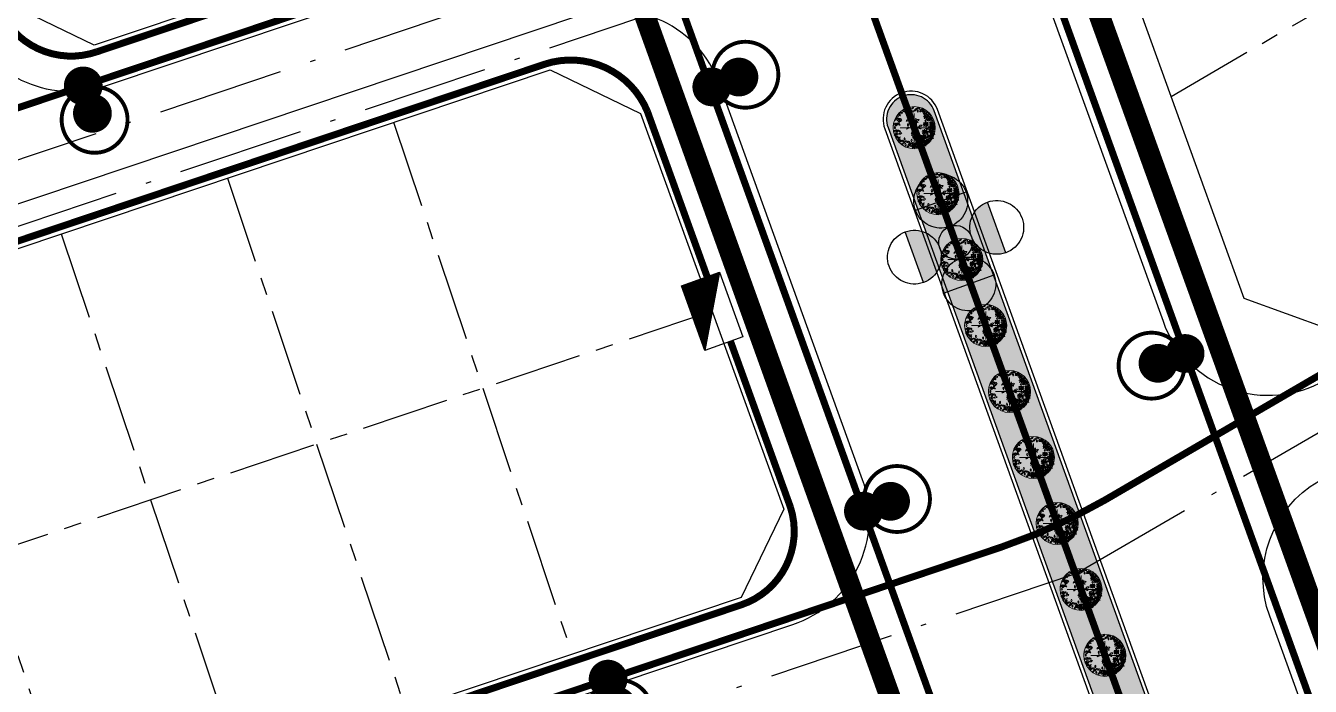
# Model space of a CAD drawing. Header units: metres. Extents: x 566107 to 571261, y 2062953 to 2068466.
# Drawn here: x 568631.7 to 568723.4, y 2066150.2 to 2066197.3 of the extents above; entities that cross this region are included whole.
import ezdxf

# ---------------------------------------------------------------- set-up
doc = ezdxf.new("R2010")
doc.units = ezdxf.units.M
doc.linetypes.add('ACAD_ISO10W100', pattern=[18.5, 12, -3, 0.5, -3])
doc.linetypes.add('CENTER', pattern=[2, 1.25, -0.25, 0.25, -0.25])
for name, color, linetype in [('BoThamCo', 94, 'CONTINUOUS'), ('ChiaLo', 128, 'CENTER'), ('Dien', 1, 'CONTINUOUS'), ('Dien CS', 2, 'CONTINUOUS'), ('Dien SH', 6, 'CONTINUOUS'), ('hacth sdd', 8, 'CONTINUOUS'), ('LogDg', 7, 'CONTINUOUS'), ('TimDg', 222, 'CONTINUOUS'), ('ViaHeS', 32, 'CONTINUOUS')]:
    doc.layers.add(name, color=color, linetype=linetype)
doc.layers.add('DEN CH', color=3, linetype='CONTINUOUS', lineweight=15)
doc.layers.add('ngau', color=98, linetype='CONTINUOUS', lineweight=9)
doc.styles.get("Standard").update_dxf_attribs({"font": 'VHARIALN.TTF'})
doc.linetypes.add('DD0', pattern='A,12.7,-5.08,["0,4kV",Standard,S=2.54,R=0,X=-2.54,Y=-1.27],-9.35', length=27.13)
doc.linetypes.add('DIEN22KV', pattern='A,12.7,-5.08,["22KV",Standard,S=2.54,R=0,X=-2.54,Y=-1.27],-9.08', length=26.86)
doc.linetypes.add('DIEN35KV', pattern='A,12.7,-5.08,["35KV",Standard,S=2.54,R=0,X=-2.54,Y=-1.27],-9.08', length=26.86)
doc.linetypes.add('DIENCS_LINE', pattern='A,12.7,-5.08,["CS",Standard,S=2.54,R=0,X=-2.54,Y=-1.27],-6.35', length=24.13)

# ---------------------------------------------------------------- blocks, each defined once
blk = doc.blocks.new('ngau')
at = {"layer": 'ngau', "linetype": 'Continuous'}
for p, q in [((0, -1), (0, 1)), ((-1, 0), (1, 0))]:
    blk.add_line(p, q, dxfattribs=at)
blk.add_circle((0, 0), 1.5, dxfattribs=at)
for centre, major_axis, start_param, end_param in [((-1.113, 0.817), (0.0983, 0.0983), 5.687855, 7.236786), ((-1, 0.981), (-0.0983, 0.0983), 0.975466, 2.524397), ((-0.891, 0.909), (0.127, 0.127), 0.403084, 1.927372), ((-0.987, 1.15), (-0.127, 0.127), 1.97388, 3.498168), ((-0.807, 1.097), (-0.0983, 0.0983), 4.117059, 5.665989), ((-0.694, 1.26), (0.0983, 0.0983), 2.546262, 4.095193), ((-0.472, 1.021), (0.118, 0.118), 0.783862, 2.192432), ((-0.636, 1.215), (0.118, 0.118), 3.925455, 5.334025), ((-0.583, 1.239), (-0.0983, 0.0983), 4.117059, 5.665989), ((-0.47, 1.402), (-0.0983, 0.0983), 0.975466, 2.524397), ((-0.502, 0.889), (-0.0983, 0.0983), 4.117059, 5.665989), ((-0.388, 1.052), (0.0983, 0.0983), 2.546262, 4.095193), ((-0.413, 1.017), (0.0983, 0.0983), 5.687855, 7.236786), ((-0.299, 1.18), (-0.0983, 0.0983), 0.975466, 2.524397), ((-0.255, 1.096), (-0.118, 0.118), -0.786934, 0.621636), ((-0.419, 1.29), (-0.118, 0.118), 2.354658, 3.763228), ((-0.367, 1.313), (0.0983, 0.0983), 5.687855, 7.236786), ((-0.253, 1.477), (-0.0983, 0.0983), 0.975466, 2.524397), ((-0.196, 1.092), (-0.0983, 0.0983), 4.117059, 5.665989), ((-0.083, 1.255), (0.0983, 0.0983), 2.546262, 4.095193), ((-0.019, 1.297), (0.118, 0.118), 0.783862, 2.192432), ((-0.183, 1.491), (0.118, 0.118), 3.925455, 5.334025), ((0.13, 1.131), (0.118, 0.118), 0.783862, 2.192432), ((-0.035, 1.325), (0.118, 0.118), 3.925455, 5.334025), ((0.249, 1.246), (0.118, 0.118), 0.783862, 2.192432), ((0.085, 1.439), (0.118, 0.118), 3.925455, 5.334025), ((0.341, 1.191), (-0.0915, 0.0915), 0.066535, 1.675838), ((0.163, 1.176), (0.0915, 0.0915), 4.778924, 6.388227), ((0.282, 1.298), (0.0983, 0.0983), 5.687855, 7.236786), ((0.395, 1.461), (-0.0983, 0.0983), 0.975466, 2.524397), ((0.475, 1.074), (-0.097, 0.097), -1.534523, 0.025999), ((0.469, 1.269), (-0.097, 0.097), 1.607069, 3.167592), ((0.433, 1.15), (-0.0983, 0.0983), 4.117059, 5.665989), ((0.546, 1.314), (-0.0983, 0.0983), 0.975466, 2.524397), ((0.651, 1.277), (0.0915, 0.0915), 1.637331, 3.246634), ((0.472, 1.262), (-0.0915, 0.0915), 3.208127, 4.817431), ((0.726, 1.142), (-0.118, 0.118), -0.786934, 0.621636), ((0.562, 1.336), (-0.118, 0.118), 2.354658, 3.763228), ((0.592, 1.039), (-0.0983, 0.0983), 4.117059, 5.665989), ((0.705, 1.203), (-0.0983, 0.0983), 0.975466, 2.524397), ((0.671, 1.082), (-0.097, 0.097), -1.534523, 0.025999), ((0.665, 1.277), (0.097, 0.097), 3.177866, 4.738388), ((0.744, 0.906), (0.097, 0.097), 0.036273, 1.596796), ((0.738, 1.101), (0.097, 0.097), 3.177866, 4.738388), ((0.702, 0.982), (-0.0983, 0.0983), 4.117059, 5.665989), ((0.815, 1.146), (0.0983, 0.0983), 2.546262, 4.095193), ((0.92, 1.109), (0.0915, 0.0915), 1.637331, 3.246634), ((0.949, 0.891), (0.0915, 0.0915), 1.637331, 3.246634), ((0.741, 1.094), (0.0915, 0.0915), 4.778924, 6.388227), ((1.007, 0.909), (0.127, 0.127), 0.403084, 1.927372), ((0.911, 1.149), (-0.127, 0.127), 1.97388, 3.498168), ((0.77, 0.876), (0.0915, 0.0915), 4.778924, 6.388227), ((0.86, 0.95), (0.118, 0.118), 3.925455, 5.334025), ((1.024, 0.756), (0.118, 0.118), 0.783862, 2.192432), ((0.898, 0.815), (-0.0983, 0.0983), 4.117059, 5.665989), ((1.012, 0.979), (0.0983, 0.0983), 2.546262, 4.095193), ((0.973, 1.024), (0.118, 0.118), 3.925455, 5.334025), ((1.138, 0.83), (0.118, 0.118), 0.783862, 2.192432), ((1.112, 0.721), (0.127, 0.127), 0.083501, 1.607789), ((-1.335, 0.136), (0.118, 0.118), 0.783862, 2.192432), ((-1.499, 0.329), (0.118, 0.118), 3.925455, 5.334025), ((-1.28, 0.017), (0.0915, 0.0915), 1.637331, 3.246634), ((-1.459, 0.002), (-0.0915, 0.0915), 3.208127, 4.817431), ((-1.372, 0.688), (-0.118, 0.118), 2.354658, 3.763228), ((-1.208, 0.494), (-0.118, 0.118), -0.786934, 0.621636), ((-1.176, 0.106), (0.118, 0.118), 0.783862, 2.192432), ((-1.34, 0.299), (0.118, 0.118), 3.925455, 5.334025), ((-1.302, 0.188), (0.0983, 0.0983), 5.687855, 7.236786), ((-1.189, 0.351), (-0.0983, 0.0983), 0.975466, 2.524397), ((-1.283, 0.86), (0.118, 0.118), 3.925455, 5.334025), ((-1.119, 0.666), (0.118, 0.118), 0.783862, 2.192432), ((-1.048, 0.464), (0.118, 0.118), 0.783862, 2.192432), ((-1.213, 0.658), (-0.118, 0.118), 2.354658, 3.763228), ((-1.175, 0.546), (-0.0983, 0.0983), 4.117059, 5.665989), ((-1.062, 0.71), (0.0983, 0.0983), 2.546262, 4.095193), ((-1.143, 0.158), (-0.0983, 0.0983), 4.117059, 5.665989), ((-1.03, 0.321), (0.0983, 0.0983), 2.546262, 4.095193), ((-1.026, 0.382), (0.0915, 0.0915), 1.637331, 3.246634), ((-1.204, 0.366), (-0.0915, 0.0915), 3.208127, 4.817431), ((-0.913, 0.378), (0.118, 0.118), 0.783862, 2.192432), ((-1.078, 0.572), (0.118, 0.118), 3.925455, 5.334025), ((-1.016, 0.517), (0.0983, 0.0983), 5.687855, 7.236786), ((-0.902, 0.68), (-0.0983, 0.0983), 0.975466, 2.524397), ((-0.401, 0.427), (0.118, 0.118), 0.783862, 2.192432), ((-0.565, 0.621), (0.118, 0.118), 3.925455, 5.334025), ((-0.375, -0.13), (0.118, 0.118), 0.783862, 2.192432), ((-0.539, 0.063), (-0.118, 0.118), 2.354658, 3.763228), ((-0.349, 0.22), (-0.0915, 0.0915), 0.066535, 1.675838), ((-0.527, 0.204), (0.0915, 0.0915), 4.778924, 6.388227), ((-0.342, 0.423), (0.0983, 0.0983), 5.687855, 7.236786), ((-0.228, 0.586), (-0.0983, 0.0983), 0.975466, 2.524397), ((-0.026, 0.511), (0.118, 0.118), 3.925455, 5.334025), ((0.138, 0.317), (0.118, 0.118), 0.783862, 2.192432), ((0.005, 0.446), (0.0983, 0.0983), 5.687855, 7.236786), ((0.118, 0.61), (0.0983, 0.0983), 2.546262, 4.095193), ((0.21, 0.597), (0.0915, 0.0915), 1.637331, 3.246634), ((0.224, 0.275), (0.0915, 0.0915), 1.637331, 3.246634), ((0.032, 0.581), (-0.0915, 0.0915), 3.208127, 4.817431), ((0.046, 0.259), (-0.0915, 0.0915), 3.208127, 4.817431), ((0.294, 0.407), (0.127, 0.127), 0.403084, 1.927372), ((0.198, 0.647), (-0.127, 0.127), 1.97388, 3.498168), ((0.298, -0.111), (-0.118, 0.118), -0.786934, 0.621636), ((0.134, 0.082), (-0.118, 0.118), 2.354658, 3.763228), ((0.158, 0.352), (0.0983, 0.0983), 5.687855, 7.236786), ((0.271, 0.515), (-0.0983, 0.0983), 0.975466, 2.524397), ((0.357, -0.116), (0.0983, 0.0983), 5.687855, 7.236786), ((0.47, 0.048), (-0.0983, 0.0983), 0.975466, 2.524397), ((0.506, 0.005), (0.127, 0.127), 0.403084, 1.927372), ((0.41, 0.245), (-0.127, 0.127), 1.97388, 3.498168), ((0.737, 0.14), (0.097, 0.097), 0.036273, 1.596796), ((0.731, 0.335), (-0.097, 0.097), 1.607069, 3.167592), ((0.695, 0.217), (0.0983, 0.0983), 5.687855, 7.236786), ((0.808, 0.38), (-0.0983, 0.0983), 0.975466, 2.524397), ((0.837, 0.074), (0.118, 0.118), 0.783862, 2.192432), ((0.673, 0.268), (0.118, 0.118), 3.925455, 5.334025), ((0.773, 0.688), (0.097, 0.097), 0.036273, 1.596796), ((0.767, 0.883), (0.097, 0.097), 3.177866, 4.738388), ((0.731, 0.764), (-0.0983, 0.0983), 4.117059, 5.665989), ((0.844, 0.928), (0.0983, 0.0983), 2.546262, 4.095193), ((0.873, 0.622), (0.118, 0.118), 0.783862, 2.192432), ((0.709, 0.816), (0.118, 0.118), 3.925455, 5.334025), ((0.924, 0.414), (-0.127, 0.127), -1.167712, 0.356575), ((0.828, 0.655), (0.127, 0.127), 3.544677, 5.068964), ((0.913, 0.343), (-0.0915, 0.0915), 0.066535, 1.675838), ((0.925, 0.161), (0.0915, 0.0915), 1.637331, 3.246634), ((0.734, 0.328), (-0.0915, 0.0915), 3.208127, 4.817431), ((0.824, 0.403), (0.118, 0.118), 3.925455, 5.334025), ((0.988, 0.209), (0.118, 0.118), 0.783862, 2.192432), ((0.746, 0.145), (-0.0915, 0.0915), 3.208127, 4.817431), ((0.961, 0.708), (0.0915, 0.0915), 1.637331, 3.246634), ((0.854, 0.106), (0.0983, 0.0983), 5.687855, 7.236786), ((0.967, 0.269), (0.0983, 0.0983), 2.546262, 4.095193), ((0.933, 0.148), (0.097, 0.097), 0.036273, 1.596796), ((0.927, 0.343), (0.097, 0.097), 3.177866, 4.738388), ((0.782, 0.693), (-0.0915, 0.0915), 3.208127, 4.817431), ((0.89, 0.654), (0.0983, 0.0983), 5.687855, 7.236786), ((1.003, 0.817), (-0.0983, 0.0983), 0.975466, 2.524397), ((0.969, 0.696), (0.097, 0.097), 0.036273, 1.596796), ((0.963, 0.891), (0.097, 0.097), 3.177866, 4.738388), ((1.042, 0.52), (-0.097, 0.097), -1.534523, 0.025999), ((1.036, 0.715), (-0.097, 0.097), 1.607069, 3.167592), ((1, 0.596), (-0.0983, 0.0983), 4.117059, 5.665989), ((1.113, 0.76), (-0.0983, 0.0983), 0.975466, 2.524397), ((0.978, 0.648), (-0.118, 0.118), 2.354658, 3.763228), ((1.142, 0.454), (-0.118, 0.118), -0.786934, 0.621636), ((1.096, 0.98), (0.127, 0.127), 3.225094, 4.749382), ((1.009, -0.096), (-0.118, 0.118), 4.155471, 5.564041), ((1.161, 0.108), (0.118, 0.118), 2.584675, 3.993245), ((1.239, 0.066), (0.097, 0.097), 1.837086, 3.397609), ((1.218, 0.723), (0.0915, 0.0915), 1.637331, 3.246634), ((1.23, 0.54), (-0.0915, 0.0915), 0.066535, 1.675838), ((1.216, 0.138), (-0.0915, 0.0915), -1.274245, 0.335058), ((1.16, 0.308), (-0.0915, 0.0915), 1.867348, 3.476651), ((1.112, 0.204), (0.118, 0.118), 5.726268, 7.134838), ((1.263, 0.408), (-0.118, 0.118), 1.013879, 2.422449), ((1.051, 0.016), (0.097, 0.097), 4.978679, 6.539201), ((1.039, 0.708), (-0.0915, 0.0915), 3.208127, 4.817431), ((1.293, 0.588), (-0.118, 0.118), -0.786934, 0.621636), ((1.129, 0.782), (-0.118, 0.118), 2.354658, 3.763228), ((1.051, 0.525), (0.0915, 0.0915), 4.778924, 6.388227), ((1.159, 0.486), (-0.0983, 0.0983), 4.117059, 5.665989), ((1.272, 0.649), (-0.0983, 0.0983), 0.975466, 2.524397), ((1.238, 0.528), (-0.097, 0.097), -1.534523, 0.025999), ((1.232, 0.723), (-0.097, 0.097), 1.607069, 3.167592), ((1.3, 0.001), (-0.0983, 0.0983), -0.365314, 1.183617), ((1.115, 0.074), (0.0983, 0.0983), 4.347075, 5.896006), ((1.289, -0.109), (-0.0915, 0.0915), -1.274245, 0.335058), ((1.233, 0.062), (0.0915, 0.0915), 3.438144, 5.047447), ((1.331, 0.122), (-0.0983, 0.0983), -0.365314, 1.183617), ((1.341, 0.367), (0.097, 0.097), 1.837086, 3.397609), ((1.146, 0.195), (0.0983, 0.0983), 4.347075, 5.896006), ((1.153, 0.316), (-0.097, 0.097), 3.407882, 4.968405), ((1.394, 0.178), (-0.097, 0.097), 0.26629, 1.826812), ((1.403, 0.301), (0.0983, 0.0983), 1.205483, 2.754413), ((1.277, 0.087), (-0.118, 0.118), 4.155471, 5.564041), ((1.428, 0.291), (0.118, 0.118), 2.584675, 3.993245), ((1.218, 0.375), (-0.0983, 0.0983), 2.776279, 4.32521), ((1.391, 0.191), (-0.0915, 0.0915), -1.274245, 0.335058), ((1.335, 0.362), (-0.0915, 0.0915), 1.867348, 3.476651), ((1.206, 0.127), (0.097, 0.097), 4.978679, 6.539201), ((1.3, 0.378), (-0.0983, 0.0983), 4.117059, 5.665989), ((1.413, 0.542), (0.0983, 0.0983), 2.546262, 4.095193), ((1.213, 0.061), (-0.0915, 0.0915), 3.208127, 4.817431), ((1.303, 0.136), (-0.118, 0.118), 2.354658, 3.763228), ((1.467, -0.058), (-0.118, 0.118), -0.786934, 0.621636), ((1.412, -0.118), (0.097, 0.097), 0.036273, 1.596796), ((-1.47, -0.139), (0.118, 0.118), 3.925455, 5.334025), ((-1.306, -0.333), (0.118, 0.118), 0.783862, 2.192432), ((-1.429, -0.37), (0.118, 0.118), 3.925455, 5.334025), ((-1.265, -0.564), (0.118, 0.118), 0.783862, 2.192432), ((-1.194, -0.558), (0.0915, 0.0915), 1.637331, 3.246634), ((-1.15, -0.795), (0.118, 0.118), 0.783862, 2.192432), ((-1.314, -0.602), (0.118, 0.118), 3.925455, 5.334025), ((-1.147, -0.363), (0.118, 0.118), 0.783862, 2.192432), ((-1.311, -0.169), (0.118, 0.118), 3.925455, 5.334025), ((-1.273, -0.281), (-0.0983, 0.0983), 4.117059, 5.665989), ((-1.16, -0.117), (0.0983, 0.0983), 2.546262, 4.095193), ((-1.373, -0.573), (-0.0915, 0.0915), 3.208127, 4.817431), ((-1.124, -0.445), (-0.0915, 0.0915), 0.066535, 1.675838), ((-1.303, -0.461), (0.0915, 0.0915), 4.778924, 6.388227), ((-0.99, -0.825), (0.118, 0.118), 0.783862, 2.192432), ((-1.155, -0.632), (0.118, 0.118), 3.925455, 5.334025), ((-1.153, -0.77), (0.118, 0.118), 3.925455, 5.334025), ((-0.989, -0.964), (0.118, 0.118), 0.783862, 2.192432), ((-1.114, -0.31), (0.0983, 0.0983), 5.687855, 7.236786), ((-1.001, -0.147), (-0.0983, 0.0983), 0.975466, 2.524397), ((-0.948, -0.535), (0.127, 0.127), 0.403084, 1.927372), ((-1.044, -0.294), (-0.127, 0.127), 1.97388, 3.498168), ((-1.05, -0.886), (-0.118, 0.118), 2.354658, 3.763228), ((-0.886, -1.079), (-0.118, 0.118), -0.786934, 0.621636), ((-0.853, -1.027), (-0.0983, 0.0983), 4.117059, 5.665989), ((-0.74, -0.864), (0.0983, 0.0983), 2.546262, 4.095193), ((-0.592, -0.781), (-0.0915, 0.0915), 0.066535, 1.675838), ((-0.77, -0.796), (0.0915, 0.0915), 4.778924, 6.388227), ((-0.1, -0.896), (-0.0915, 0.0915), 0.066535, 1.675838), ((-0.124, -0.525), (-0.097, 0.097), -1.534523, 0.025999), ((-0.13, -0.33), (-0.097, 0.097), 1.607069, 3.167592), ((-0.279, -0.912), (0.0915, 0.0915), 4.778924, 6.388227), ((-0.166, -0.448), (0.0983, 0.0983), 5.687855, 7.236786), ((-0.053, -0.285), (-0.0983, 0.0983), 0.975466, 2.524397), ((-0.024, -0.591), (0.118, 0.118), 0.783862, 2.192432), ((-0.188, -0.397), (0.118, 0.118), 3.925455, 5.334025), ((-0.09, -0.761), (0.0983, 0.0983), 5.687855, 7.236786), ((0.023, -0.598), (-0.0983, 0.0983), 0.975466, 2.524397), ((0.007, -0.832), (-0.097, 0.097), -1.534523, 0.025999), ((0.001, -0.637), (-0.097, 0.097), 1.607069, 3.167592), ((0.052, -0.322), (-0.0915, 0.0915), 0.066535, 1.675838), ((0.064, -0.504), (-0.0915, 0.0915), 0.066535, 1.675838), ((-0.127, -0.337), (0.0915, 0.0915), 4.778924, 6.388227), ((-0.037, -0.262), (0.118, 0.118), 3.925455, 5.334025), ((0.127, -0.456), (0.118, 0.118), 0.783862, 2.192432), ((-0.115, -0.52), (-0.0915, 0.0915), 3.208127, 4.817431), ((0.072, -0.517), (0.097, 0.097), 0.036273, 1.596796), ((0.066, -0.322), (0.097, 0.097), 3.177866, 4.738388), ((0.195, -0.811), (-0.0915, 0.0915), 0.066535, 1.675838), ((0.094, -0.569), (0.118, 0.118), 3.925455, 5.334025), ((0.258, -0.763), (0.118, 0.118), 0.783862, 2.192432), ((0.016, -0.826), (-0.0915, 0.0915), 3.208127, 4.817431), ((0.254, -0.975), (-0.0915, 0.0915), 0.066535, 1.675838), ((0.075, -0.99), (0.0915, 0.0915), 4.778924, 6.388227), ((0.309, -1.027), (0.097, 0.097), 0.036273, 1.596796), ((0.35, -0.319), (0.0915, 0.0915), 1.637331, 3.246634), ((0.267, -0.95), (-0.0983, 0.0983), 4.117059, 5.665989), ((0.38, -0.787), (0.0983, 0.0983), 2.546262, 4.095193), ((0.171, -0.334), (0.0915, 0.0915), 4.778924, 6.388227), ((0.356, -0.616), (-0.0983, 0.0983), 4.117059, 5.665989), ((0.47, -0.453), (-0.0983, 0.0983), 0.975466, 2.524397), ((0.485, -0.824), (-0.0915, 0.0915), 0.066535, 1.675838), ((0.306, -0.839), (0.0915, 0.0915), 4.778924, 6.388227), ((0.56, -0.958), (0.118, 0.118), 0.783862, 2.192432), ((0.396, -0.764), (0.118, 0.118), 3.925455, 5.334025), ((0.426, -1.061), (-0.0983, 0.0983), 4.117059, 5.665989), ((0.505, -1.018), (0.097, 0.097), 0.036273, 1.596796), ((0.593, -0.761), (0.097, 0.097), 0.036273, 1.596796), ((0.587, -0.566), (0.097, 0.097), 3.177866, 4.738388), ((0.551, -0.684), (-0.0983, 0.0983), 4.117059, 5.665989), ((0.664, -0.521), (0.0983, 0.0983), 2.546262, 4.095193), ((0.693, -0.826), (-0.118, 0.118), -0.786934, 0.621636), ((0.529, -0.633), (-0.118, 0.118), 2.354658, 3.763228), ((0.656, -0.393), (0.097, 0.097), 0.036273, 1.596796), ((0.65, -0.198), (0.097, 0.097), 3.177866, 4.738388), ((0.614, -0.317), (-0.0983, 0.0983), 4.117059, 5.665989), ((0.728, -0.153), (-0.0983, 0.0983), 0.975466, 2.524397), ((0.592, -0.265), (0.118, 0.118), 3.925455, 5.334025), ((0.756, -0.459), (0.118, 0.118), 0.783862, 2.192432), ((0.774, -0.911), (-0.118, 0.118), -0.786934, 0.621636), ((0.61, -0.717), (-0.118, 0.118), 2.354658, 3.763228), ((0.769, -0.557), (0.0915, 0.0915), 1.637331, 3.246634), ((0.781, -0.74), (0.0915, 0.0915), 1.637331, 3.246634), ((0.59, -0.573), (-0.0915, 0.0915), 3.208127, 4.817431), ((0.68, -0.498), (0.118, 0.118), 3.925455, 5.334025), ((0.844, -0.692), (-0.118, 0.118), -0.786934, 0.621636), ((0.602, -0.755), (0.0915, 0.0915), 4.778924, 6.388227), ((0.71, -0.795), (-0.0983, 0.0983), 4.117059, 5.665989), ((0.823, -0.632), (-0.0983, 0.0983), 0.975466, 2.524397), ((0.789, -0.752), (0.097, 0.097), 0.036273, 1.596796), ((0.783, -0.557), (-0.097, 0.097), 1.607069, 3.167592), ((0.717, -1.031), (-0.0983, 0.0983), 4.117059, 5.665989), ((0.831, -0.868), (0.0983, 0.0983), 2.546262, 4.095193), ((0.832, -0.19), (0.0915, 0.0915), 1.637331, 3.246634), ((0.844, -0.372), (-0.0915, 0.0915), 0.066535, 1.675838), ((0.653, -0.205), (0.0915, 0.0915), 4.778924, 6.388227), ((0.743, -0.131), (-0.118, 0.118), 2.354658, 3.763228), ((0.908, -0.324), (0.118, 0.118), 0.783862, 2.192432), ((0.665, -0.388), (0.0915, 0.0915), 4.778924, 6.388227), ((0.773, -0.427), (0.0983, 0.0983), 5.687855, 7.236786), ((0.886, -0.264), (-0.0983, 0.0983), 0.975466, 2.524397), ((0.852, -0.385), (-0.097, 0.097), -1.534523, 0.025999), ((0.846, -0.19), (-0.097, 0.097), 1.607069, 3.167592), ((0.779, -0.76), (0.0983, 0.0983), 5.687855, 7.236786), ((0.893, -0.597), (-0.0983, 0.0983), 0.975466, 2.524397), ((0.9, -0.169), (0.097, 0.097), 0.036273, 1.596796), ((0.894, 0.026), (0.097, 0.097), 3.177866, 4.738388), ((0.911, -1.047), (0.097, 0.097), 0.036273, 1.596796), ((1.002, -0.795), (0.118, 0.118), 0.783862, 2.192432), ((0.838, -0.601), (0.118, 0.118), 3.925455, 5.334025), ((0.869, -0.971), (-0.0983, 0.0983), 4.117059, 5.665989), ((0.982, -0.808), (-0.0983, 0.0983), 0.975466, 2.524397), ((0.877, -1.061), (0.0983, 0.0983), 5.687855, 7.236786), ((1.043, -0.403), (0.118, 0.118), 0.783862, 2.192432), ((0.879, -0.209), (0.118, 0.118), 3.925455, 5.334025), ((1.029, -0.444), (-0.0915, 0.0915), 0.066535, 1.675838), ((1.069, -0.96), (0.118, 0.118), 0.783862, 2.192432), ((0.905, -0.766), (-0.118, 0.118), 2.354658, 3.763228), ((0.85, -0.46), (-0.0915, 0.0915), 3.208127, 4.817431), ((1.087, -0.844), (0.0915, 0.0915), 1.637331, 3.246634), ((1.095, -0.61), (-0.0915, 0.0915), 0.066535, 1.675838), ((0.908, -0.86), (-0.0915, 0.0915), 3.208127, 4.817431), ((1.113, -0.162), (-0.0915, 0.0915), -1.274245, 0.335058), ((1.058, 0.008), (0.0915, 0.0915), 3.438144, 5.047447), ((0.916, -0.625), (0.0915, 0.0915), 4.778924, 6.388227), ((0.998, -0.785), (-0.118, 0.118), 2.354658, 3.763228), ((1.162, -0.979), (-0.118, 0.118), -0.786934, 0.621636), ((1.107, -1.039), (-0.097, 0.097), -1.534523, 0.025999), ((1.148, -0.761), (-0.0915, 0.0915), -1.274245, 0.335058), ((1.093, -0.591), (-0.0915, 0.0915), 1.867348, 3.476651), ((1.044, -0.695), (0.118, 0.118), 5.726268, 7.134838), ((1.196, -0.491), (-0.118, 0.118), 1.013879, 2.422449), ((1.229, -0.179), (0.0983, 0.0983), 1.205483, 2.754413), ((1.102, -0.407), (0.0983, 0.0983), 5.687855, 7.236786), ((1.215, -0.244), (-0.0983, 0.0983), 0.975466, 2.524397), ((1.044, -0.106), (0.0983, 0.0983), 4.347075, 5.896006), ((1.264, -0.778), (-0.0983, 0.0983), -0.365314, 1.183617), ((1.274, -0.532), (0.097, 0.097), 1.837086, 3.397609), ((1.251, -0.461), (-0.0915, 0.0915), -1.274245, 0.335058), ((1.195, -0.291), (-0.0915, 0.0915), 1.867348, 3.476651), ((1.292, -0.123), (0.097, 0.097), 1.837086, 3.397609), ((1.146, -0.395), (-0.118, 0.118), 4.155471, 5.564041), ((1.298, -0.191), (0.118, 0.118), 2.584675, 3.993245), ((1.079, -0.705), (-0.0983, 0.0983), 2.776279, 4.32521), ((1.085, -0.583), (-0.097, 0.097), 3.407882, 4.968405), ((1.175, -0.213), (-0.118, 0.118), 4.155471, 5.564041), ((1.326, -0.009), (-0.118, 0.118), 1.013879, 2.422449), ((1.327, -0.722), (-0.097, 0.097), 0.26629, 1.826812), ((1.103, -0.173), (0.097, 0.097), 4.978679, 6.539201), ((1.335, -0.598), (0.0983, 0.0983), 1.205483, 2.754413), ((1.21, -0.812), (-0.118, 0.118), 4.155471, 5.564041), ((1.361, -0.608), (0.118, 0.118), 2.584675, 3.993245), ((1.15, -0.525), (0.0983, 0.0983), 4.347075, 5.896006), ((1.324, -0.708), (0.0915, 0.0915), 0.296551, 1.905854), ((1.268, -0.537), (0.0915, 0.0915), 3.438144, 5.047447), ((1.366, -0.477), (0.0983, 0.0983), 1.205483, 2.754413), ((1.138, -0.772), (0.097, 0.097), 4.978679, 6.539201), ((1.376, -0.232), (-0.097, 0.097), 0.26629, 1.826812), ((1.181, -0.404), (0.0983, 0.0983), 4.347075, 5.896006), ((1.188, -0.283), (0.097, 0.097), 4.978679, 6.539201), ((1.429, -0.421), (0.097, 0.097), 1.837086, 3.397609), ((1.438, -0.297), (0.0983, 0.0983), 1.205483, 2.754413), ((1.312, -0.512), (0.118, 0.118), 5.726268, 7.134838), ((1.463, -0.308), (-0.118, 0.118), 1.013879, 2.422449), ((1.225, -0.122), (0.0915, 0.0915), 4.778924, 6.388227), ((1.333, -0.161), (-0.0983, 0.0983), 4.117059, 5.665989), ((1.446, 0.002), (-0.0983, 0.0983), 0.975466, 2.524397), ((1.253, -0.224), (0.0983, 0.0983), 4.347075, 5.896006), ((1.426, -0.408), (-0.0915, 0.0915), -1.274245, 0.335058), ((1.37, -0.237), (-0.0915, 0.0915), 1.867348, 3.476651), ((1.241, -0.472), (0.097, 0.097), 4.978679, 6.539201), ((1.406, 0.076), (0.097, 0.097), 3.177866, 4.738388), ((-0.737, -1.245), (-0.118, 0.118), -0.786934, 0.621636), ((-0.902, -1.051), (-0.118, 0.118), 2.354658, 3.763228), ((-0.782, -0.937), (0.118, 0.118), 3.925455, 5.334025), ((-0.618, -1.131), (0.118, 0.118), 0.783862, 2.192432), ((-0.526, -1.185), (0.0915, 0.0915), 1.637331, 3.246634), ((-0.704, -1.201), (-0.0915, 0.0915), 3.208127, 4.817431), ((-0.585, -1.079), (-0.0983, 0.0983), 4.117059, 5.665989), ((-0.472, -0.915), (0.0983, 0.0983), 2.546262, 4.095193), ((-0.353, -1.415), (0.118, 0.118), 0.783862, 2.192432), ((-0.518, -1.221), (-0.118, 0.118), 2.354658, 3.763228), ((-0.425, -1.108), (0.0983, 0.0983), 5.687855, 7.236786), ((-0.312, -0.945), (-0.0983, 0.0983), 0.975466, 2.524397), ((-0.251, -1.243), (0.118, 0.118), 0.783862, 2.192432), ((-0.415, -1.049), (0.118, 0.118), 3.925455, 5.334025), ((-0.321, -1.362), (0.0983, 0.0983), 5.687855, 7.236786), ((-0.207, -1.199), (-0.0983, 0.0983), 0.975466, 2.524397), ((-0.29, -1.053), (0.118, 0.118), 3.925455, 5.334025), ((-0.126, -1.247), (0.118, 0.118), 0.783862, 2.192432), ((-0.082, -1.4), (0.097, 0.097), 0.036273, 1.596796), ((-0.088, -1.205), (0.097, 0.097), 3.177866, 4.738388), ((-0.124, -1.323), (-0.0983, 0.0983), 4.117059, 5.665989), ((-0.011, -1.16), (-0.0983, 0.0983), 0.975466, 2.524397), ((0.018, -1.465), (-0.118, 0.118), -0.786934, 0.621636), ((-0.146, -1.272), (-0.118, 0.118), 2.354658, 3.763228), ((-0.093, -1.194), (-0.0983, 0.0983), 4.117059, 5.665989), ((0.02, -1.031), (0.0983, 0.0983), 2.546262, 4.095193), ((0.094, -1.196), (0.0915, 0.0915), 1.637331, 3.246634), ((0.106, -1.379), (-0.0915, 0.0915), 0.066535, 1.675838), ((-0.085, -1.212), (-0.0915, 0.0915), 3.208127, 4.817431), ((0.005, -1.137), (-0.118, 0.118), 2.354658, 3.763228), ((0.169, -1.331), (-0.118, 0.118), -0.786934, 0.621636), ((-0.073, -1.394), (0.0915, 0.0915), 4.778924, 6.388227), ((0.035, -1.434), (-0.0983, 0.0983), 4.117059, 5.665989), ((0.148, -1.271), (-0.0983, 0.0983), 0.975466, 2.524397), ((0.114, -1.391), (0.097, 0.097), 0.036273, 1.596796), ((0.108, -1.196), (0.097, 0.097), 3.177866, 4.738388), ((0.066, -1.224), (-0.0983, 0.0983), 4.117059, 5.665989), ((0.18, -1.061), (0.0983, 0.0983), 2.546262, 4.095193), ((0.171, -1.478), (0.0983, 0.0983), 5.687855, 7.236786), ((0.284, -1.315), (0.0983, 0.0983), 2.546262, 4.095193), ((0.302, -0.832), (0.097, 0.097), 3.177866, 4.738388), ((0.409, -1.093), (0.118, 0.118), 0.783862, 2.192432), ((0.245, -0.899), (0.118, 0.118), 3.925455, 5.334025), ((0.395, -1.246), (-0.0915, 0.0915), 0.066535, 1.675838), ((0.216, -1.261), (0.0915, 0.0915), 4.778924, 6.388227), ((0.455, -1.415), (0.102, 0.102), 1.007363, 2.527116), ((0.325, -1.227), (-0.0983, 0.0983), 4.117059, 5.665989), ((0.438, -1.064), (-0.0983, 0.0983), 0.975466, 2.524397), ((0.281, -1.299), (0.102, 0.102), 4.148956, 5.668709), ((0.497, -1.006), (0.0915, 0.0915), 1.637331, 3.246634), ((0.318, -1.022), (-0.0915, 0.0915), 3.208127, 4.817431), ((0.532, -1.36), (0.0915, 0.0915), 1.637331, 3.246634), ((0.539, -0.898), (-0.0983, 0.0983), 0.975466, 2.524397), ((0.499, -0.824), (0.097, 0.097), 3.177866, 4.738388), ((0.353, -1.375), (-0.0915, 0.0915), 3.208127, 4.817431), ((0.578, -1.297), (-0.097, 0.097), -1.534523, 0.025999), ((0.572, -1.103), (-0.097, 0.097), 1.607069, 3.167592), ((0.536, -1.221), (0.0983, 0.0983), 5.687855, 7.236786), ((0.649, -1.058), (-0.0983, 0.0983), 0.975466, 2.524397), ((0.678, -1.363), (0.118, 0.118), 0.783862, 2.192432), ((0.514, -1.169), (0.118, 0.118), 3.925455, 5.334025), ((0.52, -0.89), (0.118, 0.118), 3.925455, 5.334025), ((0.685, -1.083), (0.118, 0.118), 0.783862, 2.192432), ((0.754, -1.094), (-0.0915, 0.0915), 0.066535, 1.675838), ((0.766, -1.277), (0.0915, 0.0915), 1.637331, 3.246634), ((0.575, -1.11), (-0.0915, 0.0915), 3.208127, 4.817431), ((0.829, -1.229), (0.118, 0.118), 0.783862, 2.192432), ((0.665, -1.035), (0.118, 0.118), 3.925455, 5.334025), ((0.587, -1.292), (-0.0915, 0.0915), 3.208127, 4.817431), ((0.695, -1.332), (-0.0983, 0.0983), 4.117059, 5.665989), ((0.808, -1.168), (0.0983, 0.0983), 2.546262, 4.095193), ((0.774, -1.289), (0.097, 0.097), 0.036273, 1.596796), ((0.768, -1.094), (0.097, 0.097), 3.177866, 4.738388), ((0.844, -1.113), (0.118, 0.118), 0.783862, 2.192432), ((0.68, -0.919), (0.118, 0.118), 3.925455, 5.334025), ((0.905, -0.853), (0.097, 0.097), 3.177866, 4.738388), ((0.815, -1.006), (-0.118, 0.118), 2.354658, 3.763228), ((0.979, -1.199), (0.118, 0.118), 0.783862, 2.192432), ((1.011, -1.113), (-0.118, 0.118), -0.786934, 0.621636), ((0.847, -0.919), (-0.118, 0.118), 2.354658, 3.763228), ((0.99, -0.898), (-0.0983, 0.0983), 0.975466, 2.524397), ((1.099, -1.027), (-0.0915, 0.0915), 0.066535, 1.675838), ((0.92, -1.042), (0.0915, 0.0915), 4.778924, 6.388227), ((1.101, -0.844), (-0.097, 0.097), 1.607069, 3.167592)]:
    blk.add_ellipse(centre, major_axis=major_axis, ratio=1, start_param=start_param, end_param=end_param, dxfattribs=at)
blk = doc.blocks.new('TCT')
at = {"layer": 'Dien SH', "linetype": 'ACAD_ISO10W100'}
h = blk.add_hatch(dxfattribs=at)
h.set_pattern_fill('ANSI31', color=8, scale=0.2, angle=359.88215, style=0)
h.set_pattern_definition([(44.8821451, (4489.845165, -1045.592617), (-0.01764126996, 0.0177139943), [])])
h.paths.add_polyline_path([(-0.858, 0.505), (-2.415, -0.263), (-2.417, -1.412), (2.406, -1.422)])
h.paths.add_polyline_path([(-0.858, 0.505), (-2.411, 1.422), (-2.415, -0.263)])
at = {"layer": 'Dien SH', "color": 4, "linetype": 'ACAD_ISO10W100'}
blk.add_line((-2.412, 1.412), (2.412, -1.412), dxfattribs=at)
at = {"layer": 'Dien SH', "color": 4, "linetype": 'Continuous'}
blk.add_lwpolyline([(-2.412, 1.412), (2.412, 1.412), (2.412, -1.412), (-2.412, -1.412)], close=True, dxfattribs=at)
blk = doc.blocks.new('CS01')
at = {"layer": 'Dien CS', "color": 7, "linetype": 'Continuous', "ltscale": 20}
for points, const_width in [([(0.511, 0.465, -1), (-0.511, -0.465, -1)], 1.383), ([(1.738, -0.965, -1), (-1.738, -4.13, -1)], 0.277), ([(0.511, -1.592, -1), (-0.511, -2.523, -1)], 1.383)]:
    blk.add_lwpolyline(points, format="xyb", close=True, dxfattribs=dict(at, const_width=const_width))
blk = doc.blocks.new('*E27')
at = {"layer": 'DEN CH'}
h = blk.add_hatch(color=256, dxfattribs=at)
h.paths.add_polyline_path([(2380624.58, -1351125.02, -0.000003), (2380624.58, -1351125.02, 0.390931), (2380623.09, -1351126.4, -0.012519), (2380623.08, -1351126.52, 0.414211), (2380624.58, -1351128.02, -0.000003), (2380624.58, -1351128.02, 0.414211), (2380626.08, -1351126.52, 0.414211)])
h.paths.add_polyline_path([(2380628.48, -1351124.12, 0.414214), (2380626.08, -1351126.52, 0.414214), (2380628.48, -1351128.92)])
h.paths.add_polyline_path([(2380626.98, -1351122.62), (2380622.18, -1351122.62, 0.414212), (2380624.58, -1351125.02, -0.000004), (2380624.58, -1351125.02, 0.414212)])
h.paths.add_polyline_path([(2380623.08, -1351126.52, -0.020036), (2380623.09, -1351126.4, 0.003757), (2380623.09, -1351126.36, 0.414214), (2380620.69, -1351123.96), (2380620.69, -1351128.76, 0.395271)])
h.paths.add_polyline_path([(2380624.58, -1351128.02, -0.000004), (2380624.58, -1351128.02, 0.414212), (2380622.18, -1351130.42), (2380626.98, -1351130.42, 0.414212)])
blk = doc.blocks.new('den chum')
at = {"layer": 'Dien CS', "color": 11}
for p, q in [((-1.92, 3.12), (1.92, 3.12)), ((-3.116, 2.045), (-3.116, -1.795)), ((3.12, 1.92), (3.12, -1.92)), ((-1.92, -3.12), (1.92, -3.12))]:
    blk.add_line(p, q, dxfattribs=at)
for centre, major_axis in [((0, 3.12), (1.358, 1.358)), ((-3.116, 0.125), (1.358, 1.358)), ((3.12, 0), (1.358, 1.358)), ((0, 0), (0.849, 0.849)), ((0, -3.12), (1.358, 1.358))]:
    blk.add_ellipse(centre, major_axis=major_axis, ratio=1, start_param=5.497787, end_param=11.780972, dxfattribs=at)
at = {"layer": 'Dien CS', "xscale": 0.7999999998137355, "yscale": 0.8000000002793968, "zscale": 0.8}
blk.add_blockref('*E27', (-1904499.666, 1080901.213), dxfattribs=at)
blk = doc.blocks.new('cs12')
at = {"layer": 'Dien CS', "color": 7, "linetype": 'Continuous', "ltscale": 20}
for points, const_width in [([(1.738, 0.965, 1), (-1.738, 4.13, 1)], 0.277), ([(0.511, 1.592, 1), (-0.511, 2.523, 1)], 1.383), ([(0.511, 0.465, -1), (-0.511, -0.465, -1)], 1.383)]:
    blk.add_lwpolyline(points, format="xyb", close=True, dxfattribs=dict(at, const_width=const_width))

msp = doc.modelspace()

# ---------------------------------------------------------------- hatches: boundary and pattern name
at = {"layer": 'hacth sdd'}
h = msp.add_hatch(dxfattribs=at)
h.set_pattern_fill('CROSS', color=64, scale=0.05, style=0)
h.set_pattern_definition([(0, (568693.15553, 2066120.5945), (0.3175, 0.3175), [0.15875, -0.47625]), (90, (568693.2349, 2066120.51514), (-0.3175, 0.3175), [0.15875, -0.47625])])
edge = h.paths.add_edge_path()
edge.add_arc((568719.611, 2066122.343), 1.75, 199.88428, 289.88428)
edge.add_arc((568719.611, 2066122.343), 1.75, 289.88428, 379.88428)
edge.add_line((568721.257, 2066122.938), (568696.549, 2066191.25))
edge.add_arc((568694.904, 2066190.654), 1.75, 19.88428, 109.88428)
edge.add_arc((568694.904, 2066190.654), 1.75, 109.88428, 199.88428)
edge.add_line((568693.258, 2066190.059), (568717.965, 2066121.747))

# ---------------------------------------------------------------- linework, layer by layer
at = {"layer": 'BoThamCo'}
msp.add_lwpolyline([(568717.965, 2066121.747, 0.414214), (568720.206, 2066120.697, 0.414214), (568721.257, 2066122.938), (568696.549, 2066191.25, 0.414214), (568694.308, 2066192.3, 0.414214), (568693.258, 2066190.059)], format="xyb", close=True, dxfattribs=at)
at = {"layer": 'ChiaLo', "ltscale": 5}
for points in [[(568713.455, 2066192.285), (568790.265, 2066236.973)], [(568657.99, 2066190.432), (568670.716, 2066152.51)], [(568646.14, 2066186.455), (568658.866, 2066148.533)], [(568634.289, 2066182.478), (568647.015, 2066144.556)], [(568622.439, 2066178.501), (568635.165, 2066140.579)], [(568680.715, 2066176.962), (568505.331, 2066118.104)]]:
    msp.add_lwpolyline(points, dxfattribs=at)
at = {"layer": 'Dien', "linetype": 'DIEN35KV', "const_width": 1.5, "elevation": 0}
msp.add_lwpolyline([(568594.875, 2066516.324), (568610.211, 2066469.317), (568734.128, 2066126.734), (568772.926, 2066018.891)], dxfattribs=at)
at = {"layer": 'Dien', "color": 10, "linetype": 'DIEN22KV', "const_width": 1.5}
msp.add_lwpolyline([(568591.513, 2066432.412), (568800.035, 2065853.36)], dxfattribs=at)
at = {"layer": 'Dien CS', "color": 11, "linetype": 'DIENCS_LINE', "ltscale": 0.5, "const_width": 0.5}
for points in [[(568826.663, 2065861.161), (568743.71, 2066093.053), (568606.358, 2066472.81), (568592.41, 2066515.519)], [(568814.454, 2065857.584), (568731.759, 2066088.755), (568594.347, 2066468.678), (568580.338, 2066511.577)], [(568802.246, 2065854.007), (568719.809, 2066084.456), (568582.336, 2066464.546), (568568.265, 2066507.635)]]:
    msp.add_lwpolyline(points, dxfattribs=at)
for points in [[(569110.023, 2066392.972), (568941.837, 2066299.125), (568708.702, 2066163.489, -0.050829), (568701.313, 2066160.141), (568350.96, 2066042.565)], [(568354.276, 2066098.565), (568679.744, 2066207.753, 0.050829), (568687.133, 2066211.1), (568918.456, 2066345.683), (568974.455, 2066376.913)]]:
    msp.add_lwpolyline(points, format="xyb", dxfattribs=at)
at = {"layer": 'Dien SH', "color": 6, "linetype": 'DD0', "ltscale": 0.45, "const_width": 0.5}
for points in [[(568621.031, 2066222.903), (568629.732, 2066198.847, 0.413172), (568636.883, 2066195.479), (568665.225, 2066204.99, 0.417417), (568668.612, 2066211.894), (568659.587, 2066236.848)], [(568553.499, 2066155.893), (568668.744, 2066194.568, -0.396325), (568676.102, 2066191.186), (568680.352, 2066179.436)], [(568566.544, 2066117.023), (568682.79, 2066156.035, 0.4117), (568686.295, 2066163.004), (568682.018, 2066174.828)]]:
    msp.add_lwpolyline(points, format="xyb", dxfattribs=at)
at = {"layer": 'LogDg'}
for points in [[(568589.872, 2066325.224), (568620.904, 2066336.448, -0.414214), (568631.148, 2066331.646), (568673.753, 2066213.85, -0.421043), (568668.776, 2066203.545), (568637.482, 2066193.043, -0.407417), (568627.414, 2066197.906), (568585.07, 2066314.98, -0.414214)], [(568799.813, 2066224.589), (568786.366, 2066251.474, 0.432836), (568775.188, 2066254.81), (568706.004, 2066214.559, 0.362457), (568702.504, 2066204.923), (568712.875, 2066176.249, 0.467936), (568724.421, 2066172.055), (568796.681, 2066214.096, 0.395833)], [(568500.584, 2066140.771, 0.400458), (568495.433, 2066131.002), (568503.634, 2066102.111, 0.428104), (568513.876, 2066096.711), (568686.467, 2066154.632, 0.421043), (568691.445, 2066164.937), (568681.238, 2066193.156, 0.407417), (568671.17, 2066198.019)]]:
    msp.add_lwpolyline(points, format="xyb", close=True, dxfattribs=at)
for points in [[(568747.017, 2066111.632, -0.269945), (568731.576, 2066124.544), (568720.48, 2066155.221, -0.362457), (568723.98, 2066164.857), (568817.165, 2066219.072, -0.414384), (568833.576, 2066214.728), (568839.703, 2066204.183, 0.414214), (568850.639, 2066201.285), (568948.074, 2066257.896, -0.432664), (568959.248, 2066254.557), (568976.279, 2066220.505, -0.396001), (568973.143, 2066210.009), (568830.92, 2066127.374, -0.012999), (568785.852, 2066102.733, -0.278117), (568765.248, 2066104.14, 0.110848), (568747.017, 2066111.632)], [(568717.73, 2066121.662, 0.414214), (568720.291, 2066120.462), (568720.291, 2066120.462, 0.414214), (568721.492, 2066123.023), (568696.784, 2066191.335, 0.414214), (568694.223, 2066192.535), (568694.223, 2066192.535, 0.414214), (568693.023, 2066189.974), (568717.73, 2066121.662)]]:
    msp.add_lwpolyline(points, format="xyb", dxfattribs=at)
at = {"layer": 'TimDg', "linetype": 'ACAD_ISO10W100', "ltscale": 0.75}
for points in [[(569091.243, 2064877.603), (569098.083, 2065004.259, 0.115576), (569076.661, 2065124.595), (568731.759, 2066088.757), (568594.342, 2066468.69), (568350.743, 2067214.647), (568115.139, 2067803.004)], [(568338.847, 2066089.658), (568682.162, 2066204.873, 0.050829), (568687.704, 2066207.383), (568920.216, 2066342.658)], [(568340.279, 2066085.392), (568683.594, 2066200.607, 0.050829), (568689.967, 2066203.494), (568922.479, 2066338.768)]]:
    msp.add_lwpolyline(points, format="xyb", dxfattribs=at)
for points in [[(568706.63, 2066158.234), (568943.543, 2066296.069)], [(568706.63, 2066158.234), (568355.392, 2066040.36)]]:
    msp.add_lwpolyline(points, dxfattribs=at)
at = {"layer": 'ViaHeS'}
for points in [[(568636.636, 2066195.923), (568630.196, 2066199.034), (568587.891, 2066316.001), (568590.892, 2066322.403), (568619.104, 2066332.607), (568625.506, 2066329.606), (568668.127, 2066211.764), (568665.088, 2066205.471)], [(568776.979, 2066252.381), (568783.537, 2066250.424), (568796.993, 2066223.521), (568794.907, 2066216.535), (568724.691, 2066175.683), (568718.668, 2066177.871), (568708.242, 2066206.699), (568710.863, 2066213.915)], [(568515.539, 2066100.434), (568509.434, 2066103.653), (568501.229, 2066132.555), (568504.604, 2066138.956), (568669.17, 2066194.184), (568675.611, 2066191.073), (568685.819, 2066162.851), (568682.779, 2066156.558)]]:
    msp.add_lwpolyline(points, close=True, dxfattribs=at)

# ---------------------------------------------------------------- block references
at = {"layer": 'Dien CS', "linetype": 'DIENCS_LINE', "ltscale": 0.5}
for name, p, rotation in [('CS01', (568680.689, 2066192.96, 0), 109.8842788526619), ('CS01', (568635.854, 2066193.026), 18.54469353495671), ('den chum', (568698.077, 2066181.881, 0), 109.8842788526619), ('CS01', (568691.504, 2066162.714, 0), 109.8842788526619), ('cs12', (568673.293, 2066150.738), 198.5514997310871)]:
    msp.add_blockref(name, p, dxfattribs=dict(at, rotation=rotation))
at = {"layer": 'Dien CS', "linetype": 'DIENCS_LINE', "ltscale": 0.5, "xscale": -1, "rotation": 289.8842788714793}
msp.add_blockref('CS01', (568714.449, 2066173.953, 0), dxfattribs=at)
at = {"layer": 'Dien SH', "xscale": 1.016000000041827, "yscale": 1.016000000061467, "zscale": 1.016, "rotation": 289.8842788518696}
msp.add_blockref('TCT', (568680.715, 2066176.962), dxfattribs=at)
at = {"layer": 'ngau'}
for p in [(568695.122, 2066190.05), (568696.823, 2066185.348), (568698.523, 2066180.646), (568700.224, 2066175.944), (568701.925, 2066171.243), (568703.625, 2066166.541), (568705.326, 2066161.839), (568707.026, 2066157.137), (568708.727, 2066152.435)]:
    msp.add_blockref('ngau', p, dxfattribs=at)

doc.saveas('drawing.dxf')
